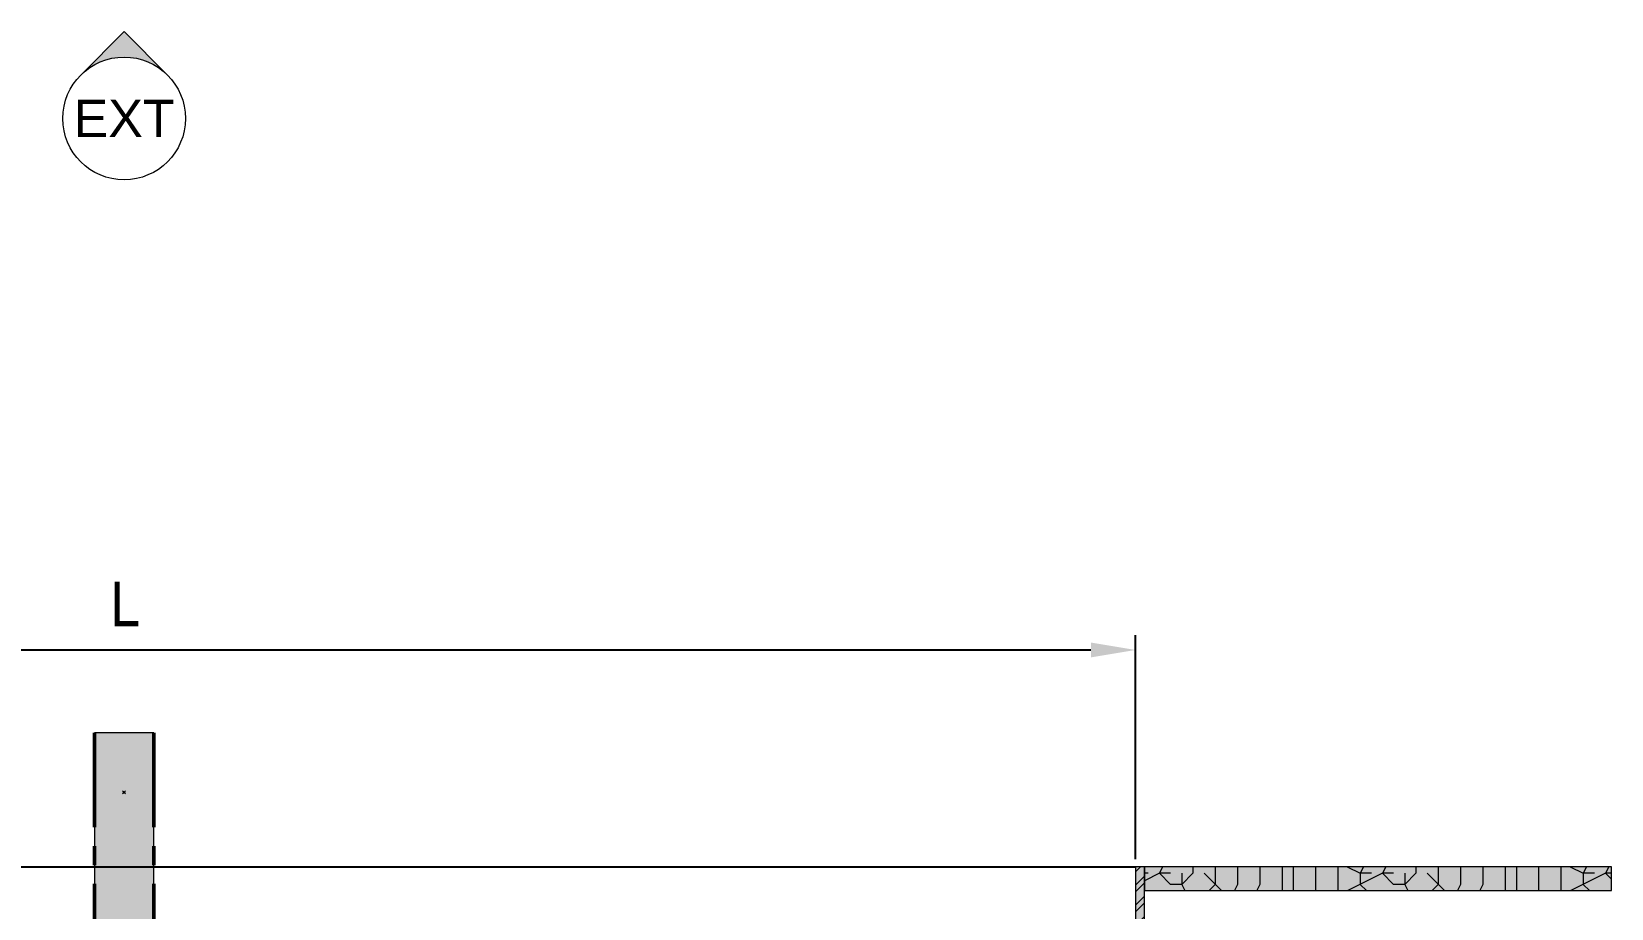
# Model space of a CAD drawing. Header units: millimetres. Extents: x -20000 to 230000, y -17405 to 24510.
# Drawn here: x 74969 to 75500, y -14586 to -14292 of the extents above; entities that cross this region are included whole.
import ezdxf

# ---------------------------------------------------------------- set-up
doc = ezdxf.new("R2010")
doc.units = ezdxf.units.MM
doc.header["$PDMODE"] = 35
doc.header["$PDSIZE"] = 0.5
doc.linetypes.add('AXES', pattern=[50.800000000000004, 31.75, -6.35, 6.35, -6.35])
doc.layers.get('0').update_dxf_attribs({"lineweight": 13})
doc.layers.get('Defpoints').update_dxf_attribs({"true_color": 0xc2a584})
doc.layers.add('0 - Invisible', color=43, linetype='Continuous', lineweight=0, plot=False)
for name, color, linetype, lineweight in [('1 - Aluminium', 150, 'Continuous', 13), ('1 - Axe', 1, 'AXES', 0), ('1 - Bois', 44, 'Continuous', 13), ('1 - Cotation', 32, 'Continuous', 13)]:
    doc.layers.add(name, color=color, linetype=linetype, lineweight=lineweight)
doc.layers.add('1 - Cache', color=7, linetype='Continuous', lineweight=0, true_color=0xffffff)
doc.styles.get("Standard").update_dxf_attribs({"font": 'ARIALUNI.TTF'})
doc.styles.add('Texte Poralu', font='tahomabd.ttf')
doc.dimstyles.new('100 - 1000', dxfattribs={"dimtxt": 15, "dimasz": 15, "dimexe": 5, "dimexo": 2.5, "dimgap": 8, "dimtad": 1, "dimdec": 1, "dimtxsty": 'Texte Poralu', "dimcen": 10, "dimazin": 0, "dimtfac": 1, "dimtdec": 1, "dimtmove": 0, "dimatfit": 3, "dimfxl": 1, "dimarcsym": 0})

# ---------------------------------------------------------------- blocks, each defined once
blk = doc.blocks.new('*U189')
h = blk.add_hatch(color=256)
edge = h.paths.add_edge_path()
edge.add_line((-2.072522045462071e-13, 29.16815472393788), (-14.58407736196905, 14.58407736197051))
edge.add_arc((1.103117597267565e-11, -1.326938559031979e-11), 20.62500000001327, 90.00000000003098, 134.9999999999927, ccw=False)
edge.add_arc((-8.900435943814897e-12, -8.125056183416809e-12), 20.62500000000813, 45.00000000000222, 89.99999999997573, ccw=False)
edge.add_line((14.58407736196884, 14.58407736197071), (-2.060573933704291e-13, 29.16815472393788))
for p, q in [((0.00170546913411465, 29.16815472393787), (-14.58407736197124, 14.58407736196831)), ((14.58407736196884, 14.58407736197071), (0.00170546913411465, 29.16815472393787))]:
    blk.add_line(p, q)
blk.add_circle((0, 0), 20.625)
at = {"insert": (0, 0), "char_height": 12.5, "attachment_point": 5}
blk.add_mtext('EXT', dxfattribs=at)
blk = doc.blocks.new('*D1115')
at = {"layer": '1 - Cotation', "color": 0, "lineweight": -2, "transparency": 16777216}
for p, q in [((74660.00011916106, -14569.57158835111), (74660.00011916106, -14494.25661463479)), ((75339.99995022241, -14569.57158835112), (75339.99995022241, -14494.25661463479)), ((74675.00011916106, -14499.25661463479), (75324.99995022241, -14499.25661463479))]:
    blk.add_line(p, q, dxfattribs=at)
at = {"layer": '1 - Cotation', "color": 0, "transparency": 16777216}
for points in [[(74675.00011916106, -14496.75661463479), (74675.00011916106, -14501.75661463479), (74660.00011916106, -14499.25661463479)], [(75324.99995022241, -14496.75661463479), (75324.99995022241, -14501.75661463479), (75339.99995022241, -14499.25661463479)]]:
    blk.add_solid(points, dxfattribs=at)
at = {"layer": 'Defpoints', "color": 0, "transparency": 16777216}
for p in [(75339.99995022241, -14499.25661463479), (74660.00011916106, -14572.07158835111), (75339.99995022241, -14572.07158835112)]:
    blk.add_point(p, dxfattribs=at)
at = {"layer": '1 - Cotation', "color": 0, "transparency": 16777216, "insert": (75000.00003469174, -14483.75661463479), "char_height": 15, "attachment_point": 5, "style": 'Texte Poralu'}
blk.add_mtext('L', dxfattribs=at)
blk = doc.blocks.new('*U844')
at = {"layer": '1 - Aluminium'}
h = blk.add_hatch(dxfattribs=at)
h.set_pattern_fill('ANSI32,_I', color=256, scale=0.5, style=2)
h.set_pattern_definition([(45, (-67442.98265020993, -44957.63873603865), (-3.367596045400933, 3.367596045400933), []), (45, (-67440.73758520994, -44957.63873603865), (-3.367596045400933, 3.367596045400933), [])])
h.paths.add_polyline_path([(0, 0), (3, 0), (3, 280.0000049042504), (0, 280.0000049042504)])
at = {"layer": '1 - Cache'}
h = blk.add_hatch(color=256, dxfattribs=at)
h.dxf.hatch_style = 2
h.paths.add_polyline_path([(0, 0), (3, 0), (3, 280.0000049042504), (0, 280.0000049042504)])
at = {"layer": '1 - Aluminium'}
blk.add_lwpolyline([(0, 0), (3, 0), (3, 280.0000049042504), (0, 280.0000049042504)], close=True, dxfattribs=at)
blk = doc.blocks.new('*U843')
at = {"layer": '1 - Bois'}
h = blk.add_hatch(dxfattribs=at)
h.set_pattern_fill('352', color=256, scale=75, style=0, pattern_type=2)
h.set_pattern_definition([(0, (158.2501443578496, -17), (75, 75), [22.5, -52.5]), (0, (158.2501443578496, -13.25), (75, 75), [22.5, -52.5]), (0, (162.0001443578496, -5.75), (75, 75), [15, -60]), (0, (165.7501443578496, 1.75), (75, 75), [11.25, -63.75]), (0, (165.7501443578496, 9.25), (75, 75), [7.5, -67.5]), (0, (147.0001443578496, 16.75), (75, 75), [3.75, -18.75, 3.75, -48.75]), (0, (158.2501443578496, 20.5), (75, 75), [3.75, -30, 11.25, -30]), (0, (173.2501443578496, 24.25), (75, 75), [3.75, -3.75, 3.75, -63.75]), (0, (169.5001443578496, 28), (75, 75), [3.75, -71.25]), (0, (165.7501443578496, 35.5), (75, 75), [11.25, -63.75]), (0, (165.7501443578496, 43), (75, 75), [15, -60]), (0, (162.0001443578496, 50.5), (75, 75), [18.75, -22.5, 3.75, -30]), (90, (132.0001443578496, 5.5), (-74.99999999999999, 75), [3.75, -7.5, 18.75, -45]), (90, (135.7501443578496, 13), (-74.99999999999999, 75), [3.75, -3.75, 11.25, -56.25]), (90, (139.5001443578496, 43), (-74.99999999999999, 75), [7.5, -67.5]), (90, (143.2501443578496, 13), (-74.99999999999999, 75), [15, -22.5, 3.75, -33.75]), (90, (147.0001443578496, 54.25), (-74.99999999999999, 75), [3.75, -71.25]), (90, (150.7501443578496, 16.75), (-74.99999999999999, 75), [11.25, -63.75]), (90, (158.2501443578496, 20.5), (-74.99999999999999, 75), [7.5, -67.5]), (90, (165.7501443578496, 20.5), (-74.99999999999999, 75), [3.75, -11.25, 11.25, -48.75]), (90, (169.5001443578496, 24.25), (-74.99999999999999, 75), [3.75, -71.25]), (90, (173.2501443578496, 9.25), (-74.99999999999999, 75), [10.5, -64.5]), (90, (177.0001443578496, -5.75), (-74.99999999999999, 75), [7.5, -67.5]), (90, (184.5001443578496, 24.25), (-74.99999999999999, 75), [3.75, -71.25]), (90, (192.0001443578496, 20.5), (-74.99999999999999, 75), [11.25, -63.75]), (90, (199.5001443578496, 20.5), (-74.99999999999999, 75), [11.25, -63.75]), (45, (188.2501443578496, -9.5), (8.326672684688674e-15, 75.00000000142686), [5.30325, -5.30325, 5.30325, -90.15626715]), (45, (173.2501443578496, 9.25), (8.326672684688674e-15, 75.00000000142686), [10.6065, -95.45951715]), (45, (143.2501443578496, 46.75), (8.326672684688674e-15, 75.00000000142686), [10.6065, -95.45951715]), (45, (158.2501443578496, 28), (8.326672684688674e-15, 75.00000000142686), [10.6065, -95.45951715]), (45, (162.0001443578496, 13), (8.326672684688674e-15, 75.00000000142686), [10.6065, -95.45951715]), (45, (184.5001443578496, -2), (8.326672684688674e-15, 75.00000000142686), [10.6065, -95.45951715]), (45, (177.0001443578496, 1.75), (8.326672684688674e-15, 75.00000000142686), [15.9099, -90.15611715]), (45, (154.5001443578496, 35.5), (8.326672684688674e-15, 75.00000000142686), [5.30325, -100.76276715]), (45, (150.7501443578496, 43), (8.326672684688674e-15, 75.00000000142686), [5.30325, -100.76276715]), (45, (180.7501443578496, 43), (8.326672684688674e-15, 75.00000000142686), [5.30325, -100.76276715]), (45, (150.7501443578496, 5.5), (8.326672684688674e-15, 75.00000000142686), [5.30325, -100.76276715]), (45, (192.0001443578496, 31.75), (8.326672684688674e-15, 75.00000000142686), [5.30325, -100.76276715]), (45, (165.7501443578496, 24.25), (8.326672684688674e-15, 75.00000000142686), [5.30325, -100.76276715]), (45, (173.2501443578496, 31.75), (8.326672684688674e-15, 75.00000000142686), [5.30325, -100.76276715]), (135, (169.5001443578496, 16.75), (-75.00000000142686, 8.326672684688674e-15), [5.30325, -5.30325, 15.9099, -79.54961714999999]), (135, (180.7501443578496, 16.75), (-75.00000000142686, 8.326672684688674e-15), [5.30325, -100.76276715]), (135, (180.7501443578496, -9.5), (-75.00000000142686, 8.326672684688674e-15), [5.30325, -100.76276715]), (135, (165.7501443578496, 9.25), (-75.00000000142686, 8.326672684688674e-15), [5.30325, -100.76276715]), (135, (177.0001443578496, 24.25), (-75.00000000142686, 8.326672684688674e-15), [5.30325, -100.76276715]), (135, (158.2501443578496, 5.5), (-75.00000000142686, 8.326672684688674e-15), [5.30325, -100.76276715]), (135, (188.2501443578496, 5.5), (-75.00000000142686, 8.326672684688674e-15), [5.30325, -100.76276715]), (135, (135.7501443578496, -17), (-75.00000000142686, 8.326672684688674e-15), [5.30325, -100.76276715]), (135, (139.5001443578496, -13.25), (-75.00000000142686, 8.326672684688674e-15), [10.6065, -95.45951715]), (135, (143.2501443578496, -9.5), (-75.00000000142686, 8.326672684688674e-15), [10.6065, -95.45951715]), (135, (150.7501443578496, -9.5), (-75.00000000142686, 8.326672684688674e-15), [10.6065, -95.45951715]), (135, (154.5001443578496, -2), (-75.00000000142686, 8.326672684688674e-15), [10.6065, -95.45951715]), (135, (184.5001443578496, 28), (-75.00000000142686, 8.326672684688674e-15), [10.6065, -95.45951715]), (135, (199.5001443578496, -9.5), (-75.00000000142686, 8.326672684688674e-15), [10.6065, -95.45951715]), (135, (203.2501443578496, 50.5), (-75.00000000142686, 8.326672684688674e-15), [10.6065, -95.45951715]), (135, (203.2501443578496, 43), (-75.00000000142686, 8.326672684688674e-15), [10.6065, -95.45951715]), (135, (195.7501443578496, 39.25), (-75.00000000142686, 8.326672684688674e-15), [10.6065, -95.45951715]), (135, (143.2501443578496, 39.25), (-75.00000000142686, 8.326672684688674e-15), [15.9099, -90.15611715]), (135, (192.0001443578496, 31.75), (-75.00000000142686, 8.326672684688674e-15), [15.9099, -90.15611715]), (26.56505119999999, (150.7501443578496, 54.25), (75.00000000000706, 3.000483611570459e-08), [8.385, -159.320098275]), (26.56505119999999, (150.7501443578496, 16.75), (75.00000000000706, 3.000483611570459e-08), [8.385, -159.320098275]), (26.56505119999999, (158.2501443578496, 39.25), (75.00000000000706, 3.000483611570459e-08), [8.385, -159.320098275]), (26.56505119999999, (180.7501443578496, -13.25), (75.00000000000706, 3.000483611570459e-08), [8.385, -159.320098275]), (26.56505119999999, (177.0001443578496, -5.75), (75.00000000000706, 3.000483611570459e-08), [8.385, -159.320098275]), (26.56505119999999, (154.5001443578496, 9.25), (75.00000000000706, 3.000483611570459e-08), [8.385, -159.320098275]), (26.56505119999999, (154.5001443578496, 46.75), (75.00000000000706, 3.000483611570459e-08), [8.385, -159.320098275]), (26.56505119999999, (177.0001443578496, 24.25), (75.00000000000706, 3.000483611570459e-08), [16.77, -150.935098275]), (63.43494882, (177.0001443578496, 35.5), (3.824898731075166e-09, 75.00000000000705), [8.384999999999982, -159.3200982749997]), (63.43494882, (188.2501443578496, 13), (3.824898731075166e-09, 75.00000000000705), [8.384999999999982, -159.3200982749997]), (63.43494882, (150.7501443578496, 28), (3.824898731075166e-09, 75.00000000000705), [8.384999999999982, -159.3200982749997]), (63.43494882, (135.7501443578496, 31.75), (3.824898731075166e-09, 75.00000000000705), [8.384999999999982, -159.3200982749997]), (63.43494882, (180.7501443578496, 16.75), (3.824898731075166e-09, 75.00000000000705), [8.384999999999982, -159.3200982749997]), (63.43494882, (173.2501443578496, 16.75), (3.824898731075166e-09, 75.00000000000705), [8.384999999999982, -159.3200982749997]), (63.43494882, (143.2501443578496, 28), (3.824898731075166e-09, 75.00000000000705), [16.76999999999996, -150.9350982749997]), (63.43494882, (199.5001443578496, 1.75), (3.824898731075166e-09, 75.00000000000705), [16.76999999999996, -150.9350982749997]), (63.43494882, (192.0001443578496, 5.5), (3.824898731075166e-09, 75.00000000000705), [16.76999999999996, -150.9350982749997]), (116.5650512, (132.0001443578496, -5.75), (-3.000486109572265e-08, 75.00000000000705), [8.384999999999982, -159.3200982749997]), (116.5650512, (132.0001443578496, 35.5), (-3.000486109572265e-08, 75.00000000000705), [8.384999999999982, -159.3200982749997]), (116.5650512, (147.0001443578496, -17), (-3.000486109572265e-08, 75.00000000000705), [8.384999999999982, -159.3200982749997]), (116.5650512, (139.5001443578496, 50.5), (-3.000486109572265e-08, 75.00000000000705), [8.384999999999982, -159.3200982749997]), (116.5650512, (147.0001443578496, 5.5), (-3.000486109572265e-08, 75.00000000000705), [8.384999999999982, -159.3200982749997]), (116.5650512, (162.0001443578496, 13), (-3.000486109572265e-08, 75.00000000000705), [8.384999999999982, -159.3200982749997]), (116.5650512, (169.5001443578496, 28), (-3.000486109572265e-08, 75.00000000000705), [8.384999999999982, -159.3200982749997]), (116.5650512, (135.7501443578496, -2), (2.408598827469133e-05, 75.00001205800363), [8.384999999999982, -159.3200982749997]), (116.5650512, (154.5001443578496, 9.25), (-3.000486109572265e-08, 75.00000000000705), [8.384999999999982, -159.3200982749997]), (116.5650512, (177.0001443578496, 1.75), (-3.000486109572265e-08, 75.00000000000705), [8.384999999999982, -159.3200982749997]), (116.5650512, (184.5001443578496, 9.25), (-3.000486109572265e-08, 75.00000000000705), [8.384999999999982, -159.3200982749997]), (116.5650512, (199.5001443578496, 31.75), (-3.000486109572265e-08, 75.00000000000705), [8.384999999999982, -159.3200982749997]), (116.5650512, (143.2501443578496, 54.25), (-3.000486109572265e-08, 75.00000000000705), [8.384999999999982, -159.3200982749997]), (116.5650512, (132.0001443578496, 50.5), (-3.000486109572265e-08, 75.00000000000705), [16.76999999999996, -150.9350982749997]), (116.5650512, (143.2501443578496, -2), (-3.000486109572265e-08, 75.00000000000705), [16.76999999999996, -150.9350982749997]), (153.43494882, (132.0001443578496, -13.25), (-75.00000000000705, 3.82492371109322e-09), [8.385, -159.320098275]), (153.43494882, (195.7501443578496, -17), (-75.00000000000705, 3.82492371109322e-09), [8.385, -159.320098275]), (153.43494882, (192.0001443578496, 20.5), (-75.00000000000705, 3.82492371109322e-09), [8.385, -159.320098275]), (153.43494882, (162.0001443578496, -5.75), (-75.00000000000705, 3.82492371109322e-09), [8.385, -159.320098275]), (153.43494882, (158.2501443578496, -13.25), (-75.00000000000705, 3.82492371109322e-09), [8.385, -159.320098275]), (153.43494882, (165.7501443578496, 1.75), (-75.00000000000705, 3.82492371109322e-09), [8.385, -159.320098275]), (153.43494882, (188.2501443578496, 46.75), (-75.00000000000705, 3.82492371109322e-09), [8.385, -159.320098275]), (153.43494882, (195.7501443578496, 50.5), (-75.00000000000705, 3.82492371109322e-09), [16.77, -150.935098275])])
h.paths.add_polyline_path([(0, 0), (157.0001443578496, 0), (157.0001443578496, 8), (0, 8)])
at = {"layer": '1 - Cache'}
h = blk.add_hatch(color=256, dxfattribs=at)
h.dxf.hatch_style = 2
h.paths.add_polyline_path([(0, 0), (157.0001443578496, 0), (157.0001443578496, 8), (0, 8)])
at = {"layer": '1 - Bois'}
blk.add_lwpolyline([(0, 0), (157.0001443578496, 0), (157.0001443578496, 8), (0, 8)], close=True, dxfattribs=at)
blk = doc.blocks.new('*U810')
at = {"layer": '1 - Cache'}
blk.add_hatch(color=256, dxfattribs=at).paths.add_polyline_path([(-9.999998090614719, 20.00000095469253), (-10.00005250810444, -550.0001083449146), (9.999947491895472, -550.0001102542997), (10.00000190938519, 19.9999990453073)])
at = {"layer": '0 - Invisible'}
blk.add_lwpolyline([(-9.999998090614719, 20.00000095469253), (-10.00005250810444, -550.0001083449146), (9.999947491895472, -550.0001102542997), (10.00000190938519, 19.9999990453073)], close=True, dxfattribs=at)
for p in [(0, 0), (-5.059871924583109e-05, -530.0001092996072)]:
    blk.add_point(p, dxfattribs=at)
at = {"layer": '1 - Axe', "lineweight": 50}
for p, q in [((-9.999998090614719, 20.00000095469253), (-10.00005250810444, -550.0001083449146)), ((10.00000190938519, 19.9999990453073), (9.999947491895472, -550.0001102542997))]:
    blk.add_line(p, q, dxfattribs=at)

msp = doc.modelspace()

# ---------------------------------------------------------------- linework, layer by layer
at = {"layer": 'Defpoints', "ltscale": 2}
msp.add_line((74660.00011916106, -14572.07158835111), (75339.99995022241, -14572.07158835112), dxfattribs=at)

# ---------------------------------------------------------------- block references
for name, p in [('*U189', (75000.00167744524, -14320.67153417039)), ('*U810', (74999.99992697508, -14547.07158835113)), ('*U844', (75339.99995022305, -14852.07159325537))]:
    msp.add_blockref(name, p)
at = {"rotation": 179.9999598587278}
msp.add_blockref('*U843', (75500.00009458054, -14572.071698345), dxfattribs=at)

# ---------------------------------------------------------------- dimensions: what is measured, and where the dimension line sits
at = {"layer": '1 - Cotation'}
dim = msp.add_linear_dim(base=(75339.99995022241, -14499.25661463479), p1=(74660.00011916106, -14572.07158835111), p2=(75339.99995022241, -14572.07158835112), text='L', dimstyle='100 - 1000', dxfattribs=at)
dim.commit()
dim.dimension.update_dxf_attribs({"geometry": '*D1115', "text_midpoint": (75000.00003469174, -14483.75661463479)})

doc.saveas('drawing.dxf')
